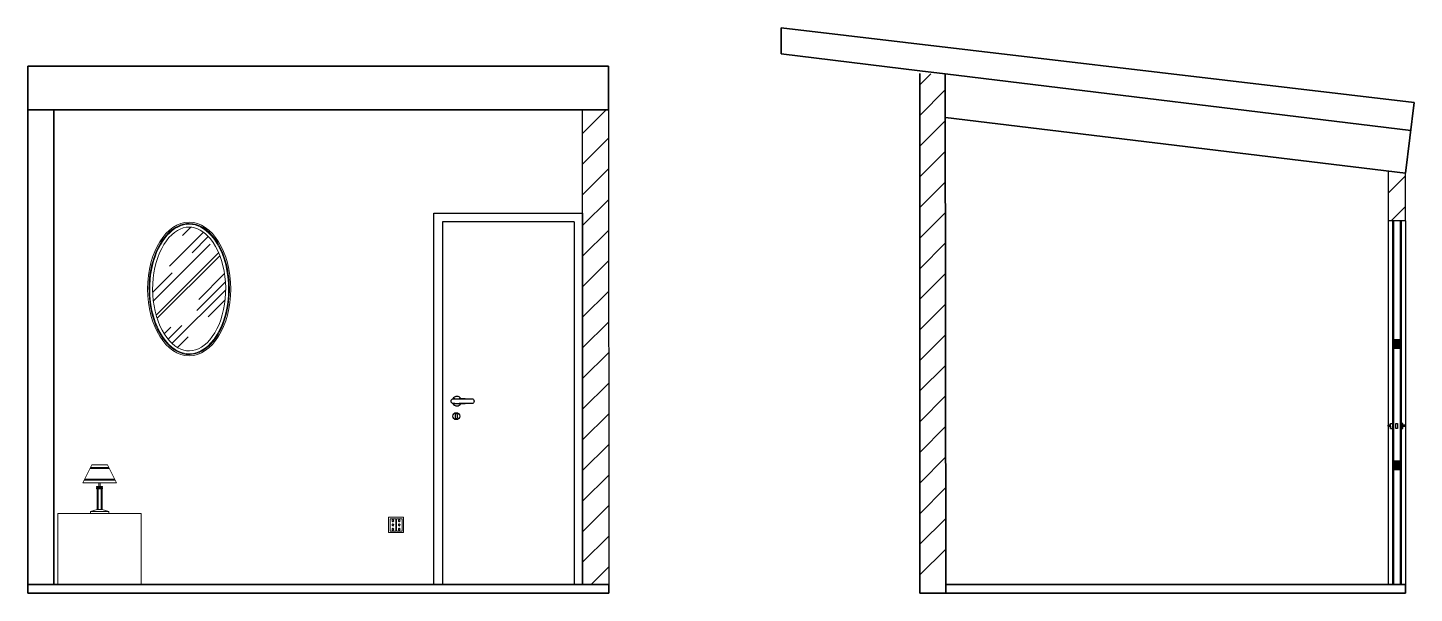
# Model space of a CAD drawing. Header units: inches. Extents: x 64 to 2382, y -47 to 374.
# Drawn here: x 1583 to 2382, y 48 to 374 of the extents above; entities that cross this region are included whole.
import ezdxf

# ---------------------------------------------------------------- set-up
doc = ezdxf.new("R2010")
doc.units = ezdxf.units.IN
doc.header["$MEASUREMENT"] = 0
for name, color, linetype, lineweight in [('A-DOOR-FULL', 1, 'Continuous', 25), ('A-FLOR-LEVL', 3, 'Continuous', 35), ('A-FURN', 2, 'Continuous', 18), ('A-SECT-MCUT', 1, 'Continuous', 25), ('A-WALL-FULL', 3, 'Continuous', 35), ('A-WALL-FULL-EXT', 3, 'Continuous', 35), ('A-WALL-FULL-EXTR', 3, 'Continuous', 35), ('A-WALL-FULL-INTR', 1, 'Continuous', 25)]:
    doc.layers.add(name, color=color, linetype=linetype, lineweight=lineweight)

msp = doc.modelspace()

# ---------------------------------------------------------------- hatches: boundary and pattern name
at = {"layer": 'A-DOOR-FULL'}
for points in [[(2374.07, 194.24), (2370.27, 194.24), (2370.27, 189.24), (2374.07, 189.24)], [(2374.07, 124.24), (2370.27, 124.24), (2370.27, 119.24), (2374.07, 119.24)]]:
    msp.add_hatch(color=256, dxfattribs=at).paths.add_polyline_path(points)
at = {"layer": 'A-FURN'}
h = msp.add_hatch(dxfattribs=at)
h.set_pattern_fill('AR-RROOF', color=251, scale=0.640938, angle=45, style=0)
h.set_pattern_definition([(45, (-318771.822, -127035.48), (13.8138941, 36.83705085), [244.197454, -32.559661, 81.399151, -16.27983]), (45, (-318762.267, -127014.414), (-26.8219777, 3.7988209), [48.839491, -5.372344, 97.6789817, -12.2098727]), (45, (-318775.851, -127019.94), (52.1474501, 67.57296516), [130.2386423, -22.7917624, 65.119321, -16.2798303])])
edge = h.paths.add_edge_path()
edge.add_spline(control_points=[(1675.87, 259.06), (1671.37, 259.06), (1666.62, 256.43), (1658.85, 245.82), (1656.01, 237.98), (1654.23, 221.03), (1655.26, 212.05), (1660.64, 197.45), (1664.88, 191.94), (1673.81, 186.91), (1678.43, 186.95), (1687.36, 192.51), (1691.58, 198.14), (1696.65, 213), (1697.56, 222.07), (1695.45, 239.2), (1692.28, 247.17), (1684.42, 256.82), (1680.04, 259.06), (1675.87, 259.06)], knot_values=[0, 0, 0, 0, 0.701132, 0.701132, 1.402265, 1.402265, 2.103397, 2.103397, 2.804529, 2.804529, 3.505661, 3.505661, 4.206794, 4.206794, 4.907926, 4.907926, 5.634296, 5.634296, 6.283185, 6.283185, 6.283185, 6.283185], degree=3, periodic=0)
at = {"layer": 'A-SECT-MCUT'}
h = msp.add_hatch(dxfattribs=at)
h.set_pattern_fill('ANSI31', color=256, scale=100)
h.set_pattern_definition([(45, (7141.107, 32775.034), (-8.838835, 8.838835), [])])
h.paths.add_polyline_path([(1917.76, 326.71), (1902.75, 326.71), (1902.75, 52.75), (1917.79, 52.75)])

# ---------------------------------------------------------------- linework, layer by layer
for p, q in [((2367.14, 144.28), (2367.14, 52.74)), ((1843.61, 52.74), (1839.88, 52.75)), ((2097.14, 47.74), (2111.8, 47.74)), ((2367.14, 47.74), (2377.14, 47.74))]:
    msp.add_line(p, q)
at = {"layer": 'A-DOOR-FULL'}
for p, q in [((1817.04, 52.75), (1817.04, 267.1)), ((1817.04, 267.1), (1902.79, 267.1)), ((1902.79, 52.75), (1902.79, 267.1)), ((1897.79, 262.1), (1822.04, 262.1)), ((1822.04, 262.1), (1822.04, 52.75)), ((1897.79, 262.1), (1897.79, 52.75)), ((2377.14, 262.74), (2367.14, 262.74)), ((2367.14, 262.74), (2367.14, 52.74)), ((2369.67, 262.74), (2369.67, 52.74)), ((2370.27, 262.74), (2370.27, 52.74)), ((2374.07, 262.74), (2374.07, 52.74)), ((2374.67, 262.74), (2374.67, 52.74)), ((2377.14, 262.74), (2377.14, 52.74)), ((2370.27, 194.24), (2374.07, 194.24)), ((2370.27, 189.24), (2374.07, 189.24)), ((1829.06, 160.01), (1828.31, 160.01)), ((1829.06, 160.01), (1831.56, 160.01)), ((1834.93, 160.01), (1831.56, 160.01)), ((1828.31, 157.21), (1834.93, 157.21)), ((1829.06, 157.21), (1831.56, 157.21)), ((2369.67, 155.83), (2369.67, 147.65)), ((2374.67, 155.83), (2374.67, 147.65)), ((2370.27, 124.24), (2374.07, 124.24)), ((2370.27, 119.24), (2374.07, 119.24))]:
    msp.add_line(p, q, dxfattribs=at)
for points in [[(1829.06, 157.21), (1828.31, 157.21, -1), (1828.31, 160.01), (1838.81, 160.01, -1), (1838.81, 157.21), (1831.56, 157.21)], [(2368.67, 144.69), (2367.17, 144.69, 0.414851), (2367.17, 144.24), (2368.67, 144.24), (2368.67, 142.74), (2369.67, 142.74)], [(2374.67, 142.74), (2375.67, 142.74), (2375.67, 144.24), (2377.17, 144.24, 0.414851), (2377.17, 144.69), (2375.67, 144.69)]]:
    msp.add_lwpolyline(points, format="xyb", dxfattribs=at)
msp.add_lwpolyline([(1829.37, 150.94, -1), (1830.37, 150.94), (1830.37, 148.94, -1), (1829.37, 148.94)], format="xyb", close=True, dxfattribs=at)
for points in [[(2368.67, 142.74), (2368.67, 145.74), (2369.67, 145.74)], [(2375.67, 142.74), (2375.67, 145.74), (2374.67, 145.74)]]:
    msp.add_lwpolyline(points, dxfattribs=at)
msp.add_lwpolyline([(2371.64, 145.74), (2372.64, 145.74), (2372.64, 142.74), (2371.64, 142.74)], close=True, dxfattribs=at)
msp.add_circle((1829.87, 149.94), 2, dxfattribs=at)
for start, end in [(30.60329, 150.80381), (30.60329, 150.80381), (209.19619, 329.39671)]:
    msp.add_arc((1830.31, 158.61), 2.75, start, end, dxfattribs=at)
at = {"layer": 'A-FLOR-LEVL'}
for p, q in [((1582.79, 52.75), (1917.79, 52.75)), ((2112.13, 52.74), (2377.14, 52.74)), ((1582.79, 47.7), (1917.79, 47.73)), ((2097.14, 47.74), (2377.14, 47.74)), ((2097.14, 47.74), (2377.14, 47.74))]:
    msp.add_line(p, q, dxfattribs=at)
at = {"layer": 'A-FURN'}
for p, q in [((1902.75, 52.75), (1902.75, 254.75)), ((1614.53, 111.43), (1619.66, 121.83)), ((1618.9, 120.28), (1629.58, 120.28)), ((1619.66, 121.83), (1628.81, 121.83)), ((1633.94, 111.43), (1628.81, 121.83)), ((1917.79, 52.75), (1917.79, 127.75)), ((1615.3, 112.98), (1633.17, 112.98)), ((1615.56, 113.51), (1632.91, 113.51)), ((1618.64, 119.75), (1629.84, 119.75)), ((1597.79, 90.75), (1597.79, 108.75)), ((1614.53, 111.43), (1633.94, 111.43)), ((1626, 109.38), (1622.46, 109.38)), ((1622.46, 109.38), (1622.46, 108.89)), ((1622.46, 108.89), (1626, 108.89)), ((1626, 108.54), (1622.46, 108.54)), ((1622.46, 108.54), (1622.46, 108.05)), ((1622.46, 108.05), (1626, 108.05)), ((1622.77, 96.04), (1622.77, 108.07)), ((1622.77, 108.07), (1625.67, 108.07)), ((1625.28, 108.9), (1623.26, 108.9)), ((1623.26, 108.9), (1623.26, 108.55)), ((1623.26, 108.55), (1625.28, 108.55)), ((1623.33, 96.04), (1623.33, 108.07)), ((1624.62, 111.41), (1623.87, 111.41)), ((1623.87, 111.41), (1623.87, 109.38)), ((1623.87, 109.38), (1624.62, 109.38)), ((1624.62, 109.38), (1624.62, 111.41)), ((1625.12, 108.07), (1625.12, 96.04)), ((1625.28, 108.55), (1625.28, 108.9)), ((1625.67, 108.07), (1625.67, 96.04)), ((1626, 108.89), (1626, 109.38)), ((1626, 108.05), (1626, 108.54)), ((1618.97, 94.86), (1622.85, 96.03)), ((1625.67, 96.04), (1622.77, 96.04)), ((1622.85, 96.03), (1625.62, 96.03)), ((1629.5, 94.86), (1625.62, 96.03)), ((1597.79, 52.75), (1597.79, 90.75)), ((1600.24, 52.75), (1600.24, 93.75)), ((1600.24, 93.75), (1648.24, 93.75)), ((1618.97, 94.86), (1629.5, 94.86)), ((1618.97, 94.86), (1618.97, 93.75)), ((1618.97, 93.75), (1629.5, 93.75)), ((1629.5, 94.86), (1629.5, 93.75)), ((1648.24, 93.75), (1648.24, 52.75)), ((1799.49, 91.65), (1790.85, 91.65)), ((1790.85, 91.65), (1790.85, 82.75)), ((1799.49, 82.75), (1799.49, 91.65)), ((1790.85, 82.75), (1799.49, 82.75)), ((1822, 52.75), (1827, 52.75))]:
    msp.add_line(p, q, dxfattribs=at)
for points in [[(1794.98, 90.74), (1791.82, 90.74), (1791.82, 83.58), (1794.98, 83.58)], [(1794.98, 90.74), (1791.82, 90.74), (1791.82, 83.58), (1794.98, 83.58)], [(1798.62, 90.74), (1795.46, 90.74), (1795.46, 83.58), (1798.62, 83.58)]]:
    msp.add_lwpolyline(points, close=True, dxfattribs=at)
msp.add_lwpolyline([(1855.5, 52.75), (1902.75, 52.75)], dxfattribs=at)
for centre, start, end in [((1793.34, 89.62), 113.89122, 245.67567), ((1793.34, 89.62), 293.79971, 66.6334), ((1796.99, 89.62), 113.89122, 245.67567), ((1796.99, 89.62), 293.79971, 66.6334), ((1793.34, 87.18), 113.89122, 245.67567), ((1793.34, 84.67), 113.89122, 245.67567), ((1793.34, 87.18), 293.79971, 66.6334), ((1793.34, 84.67), 293.79971, 66.6334), ((1796.99, 87.18), 113.89122, 245.67567), ((1796.99, 84.67), 113.89122, 245.67567), ((1796.99, 87.18), 293.79971, 66.6334), ((1796.99, 84.67), 293.79971, 66.6334)]:
    msp.add_arc(centre, 0.478, start, end, dxfattribs=at)
msp.add_ellipse((1675.87, 223.33), major_axis=(0, 38.59), ratio=0.620553, dxfattribs=at)
at = {"layer": 'A-FURN', "extrusion": (0, 0, -1)}
for centre, start_param, end_param in [((1793.34, 89.61), 8.545266, 10.307697), ((1793.34, 89.61), 5.42058, 7.142383), ((1796.98, 89.61), 5.42058, 7.142383), ((1796.98, 89.61), 8.545266, 10.307697), ((1793.34, 87.17), 8.545266, 10.307697), ((1793.34, 84.67), 8.545266, 10.307697), ((1793.34, 87.17), 5.42058, 7.142383), ((1793.34, 84.67), 5.42058, 7.142383), ((1796.98, 87.17), 5.42058, 7.142383), ((1796.98, 87.17), 8.545266, 10.307697), ((1796.98, 84.67), 5.42058, 7.142383), ((1796.98, 84.67), 8.545266, 10.307697)]:
    msp.add_ellipse(centre, major_axis=(0, 0.678), ratio=0.372094, start_param=start_param, end_param=end_param, dxfattribs=at)
at = {"layer": 'A-FURN'}
for points, knots in [([(1675.87, 261.16), (1671.59, 261.16), (1667.28, 259.16), (1658.13, 249.8), (1654.16, 240.28), (1651.92, 219.43), (1653.65, 208.28), (1661.66, 191.67), (1667.84, 186.4), (1680.42, 184.84), (1686.94, 188.49), (1696.4, 202.87), (1699.17, 213.45), (1698.93, 234.61), (1695.92, 245.02), (1686.82, 257.87), (1681.32, 261.16), (1675.87, 261.16)], [0, 0, 0, 0, 0.565943, 0.565943, 1.398868, 1.398868, 2.231794, 2.231794, 3.064719, 3.064719, 3.897644, 3.897644, 4.73057, 4.73057, 5.563495, 5.563495, 6.283185, 6.283185, 6.283185, 6.283185]), ([(1675.87, 260.72), (1671.45, 260.72), (1666.98, 258.53), (1659.4, 250.12), (1656.36, 243.93), (1653, 229.77), (1652.68, 221.83), (1655.2, 204.99), (1659.01, 196.55), (1668.97, 186.46), (1674.92, 184.81), (1686.1, 188.68), (1691.38, 194.37), (1698.03, 210.49), (1699.33, 220.76), (1697.1, 239.9), (1693.57, 248.66), (1684.91, 258.45), (1680.37, 260.72), (1675.87, 260.72)], [0, 0, 0, 0, 0.602627, 0.602627, 1.205255, 1.205255, 1.807882, 1.807882, 2.580513, 2.580513, 3.353144, 3.353144, 4.125775, 4.125775, 4.898406, 4.898406, 5.671036, 5.671036, 6.283185, 6.283185, 6.283185, 6.283185]), ([(1675.87, 259.06), (1671.37, 259.06), (1666.62, 256.43), (1658.85, 245.82), (1656.01, 237.98), (1654.23, 221.03), (1655.26, 212.05), (1660.64, 197.45), (1664.88, 191.94), (1673.81, 186.91), (1678.43, 186.95), (1687.36, 192.51), (1691.58, 198.14), (1696.65, 213), (1697.56, 222.07), (1695.45, 239.2), (1692.28, 247.17), (1684.42, 256.82), (1680.04, 259.06), (1675.87, 259.06)], [0, 0, 0, 0, 0.701132, 0.701132, 1.402265, 1.402265, 2.103397, 2.103397, 2.804529, 2.804529, 3.505661, 3.505661, 4.206794, 4.206794, 4.907926, 4.907926, 5.634296, 5.634296, 6.283185, 6.283185, 6.283185, 6.283185])]:
    msp.add_open_spline(points, degree=3, knots=knots, dxfattribs=at)
at = {"layer": 'A-SECT-MCUT'}
for p, q in [((2097.14, 341.13), (2103.52, 347.52)), ((2097.14, 323.46), (2111.89, 338.22)), ((2097.14, 305.78), (2111.91, 320.55)), ((2097.14, 288.1), (2111.92, 302.89)), ((2367.14, 278.63), (2377.23, 288.73)), ((2097.14, 270.42), (2111.94, 285.23)), ((2097.14, 252.75), (2111.95, 267.56)), ((2368.92, 262.74), (2377.23, 271.05)), ((2097.14, 235.07), (2111.97, 249.9)), ((2097.14, 217.39), (2111.98, 232.24)), ((2097.14, 199.71), (2112, 214.57)), ((2097.14, 182.04), (2112.01, 196.91)), ((2097.09, 164.31), (2112.03, 179.25)), ((2097.14, 146.68), (2112.04, 161.59)), ((2097.11, 128.97), (2112.06, 143.92)), ((2097.14, 111.32), (2112.07, 126.26)), ((2097.11, 93.62), (2112.08, 108.6)), ((2097.14, 75.97), (2112.1, 90.93)), ((2097.14, 58.29), (2112.11, 73.27))]:
    msp.add_line(p, q, dxfattribs=at)
at = {"layer": 'A-WALL-FULL'}
for p, q in [((2017.14, 374.16), (2017.14, 359.05)), ((2097.14, 349.35), (2111.89, 347.44)), ((1582.79, 326.71), (1917.76, 326.71)), ((1822, 52.75), (1827, 52.75))]:
    msp.add_line(p, q, dxfattribs=at)
for points in [[(2382.28, 331.03), (2017.14, 374.16)], [(2097.14, 349.35), (2017.14, 359.05)]]:
    msp.add_lwpolyline(points, dxfattribs=at)
at = {"layer": 'A-WALL-FULL-EXT'}
for p, q in [((1582.79, 351.91), (1917.76, 352.01)), ((1582.79, 351.91), (1582.79, 52.75)), ((1582.79, 326.71), (1582.79, 351.91)), ((1582.79, 326.71), (1582.79, 329.23)), ((1582.79, 47.7), (1582.79, 326.71)), ((1597.79, 52.75), (1597.79, 326.71))]:
    msp.add_line(p, q, dxfattribs=at)
at = {"layer": 'A-WALL-FULL-EXTR'}
for p, q in [((1917.76, 352.01), (1917.76, 326.71)), ((2111.89, 347.74), (2112.14, 47.74)), ((2380.25, 314.86), (2111.89, 347.44)), ((2377.14, 290.14), (2382.28, 331.03)), ((2111.91, 322.24), (2377.14, 290.14)), ((1917.79, 47.73), (1917.79, 52.75)), ((2377.14, 47.74), (2377.14, 52.74))]:
    msp.add_line(p, q, dxfattribs=at)
msp.add_lwpolyline([(2097.14, 47.74), (2097.14, 47.74), (2097.14, 47.74), (2097.14, 347.74)], dxfattribs=at)
at = {"layer": 'A-WALL-FULL-INTR'}
for p, q in [((1902.75, 52.75), (1902.75, 326.71)), ((1917.76, 326.71), (1917.79, 52.75)), ((1902.79, 52.75), (1917.79, 52.75))]:
    msp.add_line(p, q, dxfattribs=at)
for points in [[(2367.14, 291.35), (2367.14, 262.74)], [(2377.14, 262.74), (2377.14, 290.14)]]:
    msp.add_lwpolyline(points, dxfattribs=at)

doc.saveas('drawing.dxf')
